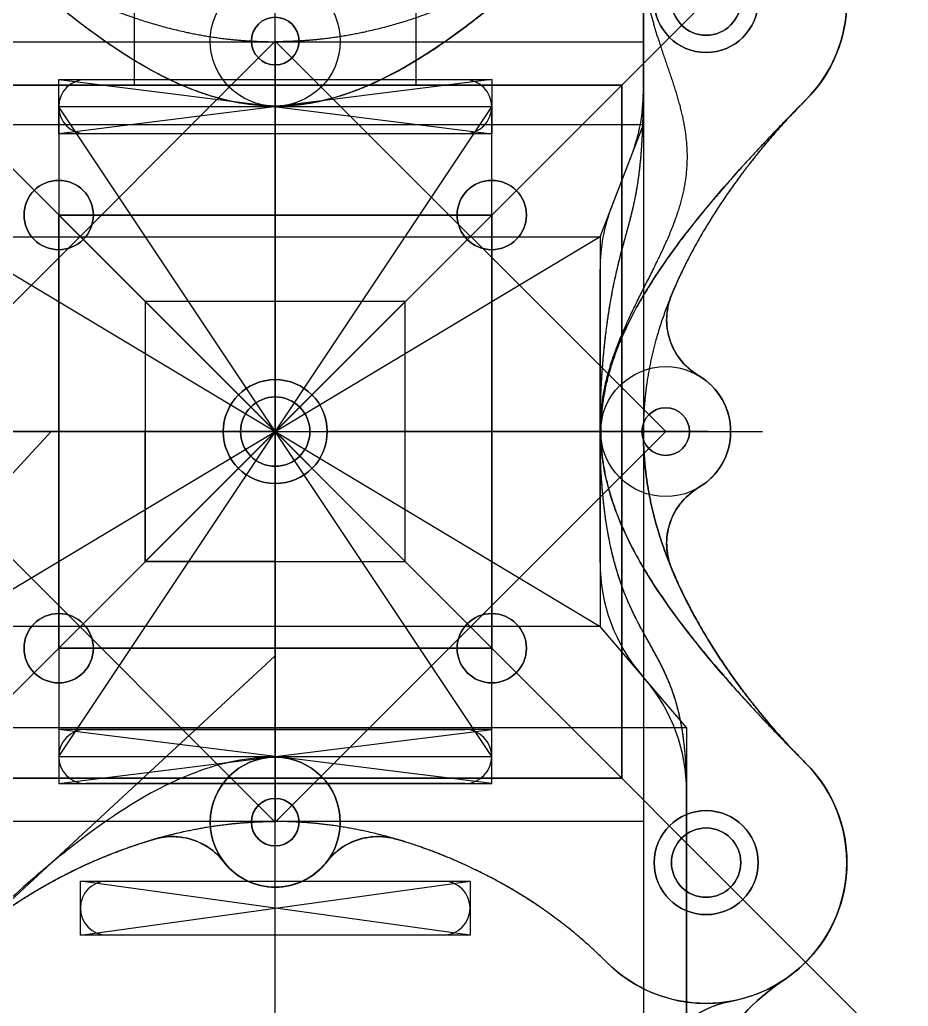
# Model space of a CAD drawing. Header units: millimetres. Extents: x -110 to 110, y -110 to 110.
# Drawn here: x -11.8 to 29.23, y -26.53 to 19.02 of the extents above; entities that cross this region are included whole.
import ezdxf

# ---------------------------------------------------------------- set-up
doc = ezdxf.new("R2010")
doc.units = ezdxf.units.MM
doc.header["$MEASUREMENT"] = 0
for name, color, linetype in [('Arm_Sketch1', 7, 'Continuous'), ('Arm_Sketch2', 7, 'Continuous'), ('Arm_Sketch3', 7, 'Continuous'), ('Arm_Sketch4', 7, 'Continuous'), ('Arm_Sketch5', 7, 'Continuous'), ('Arm_Sketch6', 7, 'Continuous'), ('Arm_Sketch7', 7, 'Continuous'), ('Arm_Sketch8', 7, 'Continuous'), ('Bttmplate_Sketch1', 7, 'Continuous'), ('Bttmplate_Sketch2', 7, 'Continuous'), ('Bttmplate_Sketch3', 7, 'Continuous'), ('Bttmplate_Sketch4', 7, 'Continuous'), ('Bttmplate_Sketch5', 7, 'Continuous'), ('Bttmplate_Sketch6', 7, 'Continuous'), ('Midplate_Sketch1', 7, 'Continuous'), ('Midplate_Sketch2', 7, 'Continuous'), ('Midplate_Sketch3', 7, 'Continuous'), ('Midplate_Sketch4', 7, 'Continuous'), ('Midplate_Sketch5', 7, 'Continuous'), ('Midplate_Sketch6', 7, 'Continuous'), ('Midplate_Sketch7', 7, 'Continuous'), ('Midplate_Sketch8', 7, 'Continuous'), ('PNWFX1 v17_Sketch2', 7, 'Continuous'), ('PNWFX1 v17_Stack Holes', 7, 'Continuous'), ('reStack_Sketch1', 7, 'Continuous'), ('reStack_Sketch2', 7, 'Continuous'), ('Standoffs_Sketch1', 7, 'Continuous'), ('Top Plate_Sketch1', 7, 'Continuous'), ('Top Plate_Sketch2', 7, 'Continuous'), ('Top Plate_Sketch3', 7, 'Continuous'), ('Top Plate_Sketch4', 7, 'Continuous'), ('Top Plate_Sketch5', 7, 'Continuous'), ('Top Plate_Sketch6', 7, 'Continuous'), ('Top Plate_Sketch7', 7, 'Continuous'), ('Top Plate_Sketch8', 7, 'Continuous')]:
    doc.layers.add(name, color=color, linetype=linetype)

# ---------------------------------------------------------------- blocks, each defined once
blk = doc.blocks.new('Arm')
at = {"layer": 'Arm_Sketch1'}
for p, q in [((-6.5, 6.5), (6.5, -6.5)), ((6.5, 6.5), (-6.5, -6.5))]:
    blk.add_line(p, q, dxfattribs=at)
blk.add_circle((6.5, -6.5), 4.5, dxfattribs=at)
blk.add_point((0, 0), dxfattribs=at)
blk.add_point((0, 0), dxfattribs=at)
at = {"layer": 'Arm_Sketch2'}
for p, q in [((6.5, 6.5), (-6.5, -6.5)), ((0, 0.175), (0, 2.25)), ((1, 1), (-1, -1)), ((-1, 1), (1, -1)), ((-1, 1), (1, 1)), ((-1, -1), (-1, 1)), ((1, 1), (1, -1)), ((-6.7828, -6.2172), (-1.0347, 0)), ((-1.0347, 0), (0, 0)), ((0, -1.0347), (0, 0)), ((0.175, 0), (2.25, 0)), ((-1, -1), (-1.9899, -1.9899)), ((1, -1), (-1, -1)), ((-6.2172, -6.7828), (0, -1.0347))]:
    blk.add_line(p, q, dxfattribs=at)
blk.add_circle((6.5, -6.5), 4.5, dxfattribs=at)
for p in [(0, 0), (0, 0), (-1, -1)]:
    blk.add_point(p, dxfattribs=at)
at = {"layer": 'Arm_Sketch3'}
for p, q in [((-6.7828, -6.2172), (-1.0347, 0)), ((-1.7, 0), (0, 0)), ((-1.0347, 0), (0, 0)), ((0, 0), (0, -1.0347)), ((0, -1.8), (0, 0)), ((0, -1.0347), (-6.2172, -6.7828))]:
    blk.add_line(p, q, dxfattribs=at)
blk.add_open_spline([(-1.5303, -2.4496), (-1.4807, -2.4), (-1.3785, -2.3058), (-1.2162, -2.1798), (-0.9839, -2.0397), (-0.6738, -1.9058), (-0.4127, -1.8346), (-0.2094, -1.8063), (-0.0704, -1.8), (0, -1.8)], degree=5, dxfattribs=at)
blk.add_point((0, 0), dxfattribs=at)
at = {"layer": 'Arm_Sketch4'}
for p, q in [((0, 0, 0.4), (-1.7, 0, 0.4)), ((0, -1.8, 0.4), (0, 0, 0.4))]:
    blk.add_line(p, q, dxfattribs=at)
blk.add_circle((-1, -1, 0.4), 0.16, dxfattribs=at)
blk.add_open_spline([(-1.4081, -2.3366, 0.4), (-1.3808, -2.3132, 0.4), (-1.2999, -2.2471, 0.4), (-1.1603, -2.1467, 0.4), (-0.9542, -2.0268, 0.4), (-0.6738, -1.9058, 0.4), (-0.4127, -1.8346, 0.4), (-0.2094, -1.8063, 0.4), (-0.0704, -1.8, 0.4), (0, -1.8, 0.4)], degree=5, knots=[0.0957776, 0.0957776, 0.0957776, 0.0957776, 0.0957776, 0.0957776, 0.2, 0.4, 0.6, 0.8, 1, 1, 1, 1, 1, 1], dxfattribs=at)
blk.add_point((0, 0, 0.4), dxfattribs=at)
at = {"layer": 'Arm_Sketch5'}
for p, q in [((0, 0, 0.4), (-1.7, 0, 0.4)), ((0, -1.8, 0.4), (0, 0, 0.4))]:
    blk.add_line(p, q, dxfattribs=at)
blk.add_circle((-1, -1, 0.4), 0.16, dxfattribs=at)
blk.add_open_spline([(-1.4081, -2.3366, 0.4), (-1.3808, -2.3132, 0.4), (-1.2999, -2.2471, 0.4), (-1.1603, -2.1467, 0.4), (-0.9542, -2.0268, 0.4), (-0.6738, -1.9058, 0.4), (-0.4127, -1.8346, 0.4), (-0.2094, -1.8063, 0.4), (-0.0704, -1.8, 0.4), (0, -1.8, 0.4)], degree=5, knots=[0.0957776, 0.0957776, 0.0957776, 0.0957776, 0.0957776, 0.0957776, 0.2, 0.4, 0.6, 0.8, 1, 1, 1, 1, 1, 1], dxfattribs=at)
blk.add_point((0, 0, 0.4), dxfattribs=at)
at = {"layer": 'Arm_Sketch6'}
for p, q in [((0, 0, 0.4), (-1.7, 0, 0.4)), ((0, -1.8, 0.4), (0, 0, 0.4))]:
    blk.add_line(p, q, dxfattribs=at)
blk.add_circle((-1, -1, 0.4), 0.16, dxfattribs=at)
blk.add_open_spline([(-1.4081, -2.3366, 0.4), (-1.3808, -2.3132, 0.4), (-1.2999, -2.2471, 0.4), (-1.1603, -2.1467, 0.4), (-0.9542, -2.0268, 0.4), (-0.6738, -1.9058, 0.4), (-0.4127, -1.8346, 0.4), (-0.2094, -1.8063, 0.4), (-0.0704, -1.8, 0.4), (0, -1.8, 0.4)], degree=5, knots=[0.0957776, 0.0957776, 0.0957776, 0.0957776, 0.0957776, 0.0957776, 0.2, 0.4, 0.6, 0.8, 1, 1, 1, 1, 1, 1], dxfattribs=at)
blk.add_point((0, 0, 0.4), dxfattribs=at)
at = {"layer": 'Arm_Sketch7'}
for p, q in [((0.6, 0.6, 0.4), (-0.6, 0.6, 0.4)), ((-0.6, 0.6, 0.4), (-0.6, -0.6, 0.4)), ((0.6, -0.6, 0.4), (-0.6, 0.6, 0.4)), ((-0.6, -0.6, 0.4), (0.6, 0.6, 0.4)), ((0.6, -0.6, 0.4), (0.6, 0.6, 0.4)), ((0, 0, 0.4), (-1.7, 0, 0.4)), ((0, -1.8, 0.4), (0, 0, 0.4)), ((-0.6, -0.6, 0.4), (0.6, -0.6, 0.4))]:
    blk.add_line(p, q, dxfattribs=at)
blk.add_circle((-1, -1, 0.4), 0.16, dxfattribs=at)
blk.add_open_spline([(-1.4081, -2.3366, 0.4), (-1.3808, -2.3132, 0.4), (-1.2999, -2.2471, 0.4), (-1.1603, -2.1467, 0.4), (-0.9542, -2.0268, 0.4), (-0.6738, -1.9058, 0.4), (-0.4127, -1.8346, 0.4), (-0.2094, -1.8063, 0.4), (-0.0704, -1.8, 0.4), (0, -1.8, 0.4)], degree=5, knots=[0.0957776, 0.0957776, 0.0957776, 0.0957776, 0.0957776, 0.0957776, 0.2, 0.4, 0.6, 0.8, 1, 1, 1, 1, 1, 1], dxfattribs=at)
blk.add_point((0, 0, 0.4), dxfattribs=at)
blk.add_point((0, 0, 0.4), dxfattribs=at)
at = {"layer": 'Arm_Sketch8'}
for p, q in [((-0.6, 0, 0.4), (-1.5031, 0, 0.4)), ((-0.6, -0.6, 0.4), (-0.6, 0, 0.4)), ((0, -0.6, 0.4), (-0.6, -0.6, 0.4)), ((0, -1.5031, 0.4), (0, -0.6, 0.4))]:
    blk.add_line(p, q, dxfattribs=at)
blk.add_circle((-1, -1, 0.4), 0.16, dxfattribs=at)
blk.add_open_spline([(0, -1.5031, 0.4), (-0.127, -1.5031, 0.4), (-0.2488, -1.529, 0.4), (-0.52, -1.6302, 0.4), (-0.68, -1.7222, 0.4), (-1.0648, -2.0065, 0.4), (-1.2949, -2.2142, 0.4), (-1.5303, -2.4496, 0.4)], degree=3, knots=[0, 0, 0, 0, 0.381082, 0.381082, 0.871341, 0.871341, 1.454849, 1.454849, 1.454849, 1.454849], dxfattribs=at)
blk.add_point((0, 0, 0.4), dxfattribs=at)
blk = doc.blocks.new('reStack')
at = {"layer": 'reStack_Sketch1'}
for p, q in [((-0.65, 1.6), (-0.65, 2)), ((-0.65, 2), (0.65, 2)), ((0.65, 2), (0.65, 1.6)), ((-1.6, 1.6), (1.6, 1.6)), ((-1.6, 1.6), (1.6, -1.6)), ((-1.6, -1.6), (-1.6, 1.6)), ((1.6, 1.6), (-1.6, -1.6)), ((0.65, 1.6), (-0.65, 1.6)), ((1.6, 1.6), (1.6, -1.6)), ((1.6, -1.6), (-1.6, -1.6))]:
    blk.add_line(p, q, dxfattribs=at)
blk.add_point((0, 0), dxfattribs=at)
blk.add_point((0, 0), dxfattribs=at)
at = {"layer": 'reStack_Sketch2'}
for p, q in [((1.6, 1.6, 1.55), (-1.6, 1.6, 1.55)), ((-1.6, 1.6, 1.55), (-1.6, -1.6, 1.55)), ((1.6, -1.6, 1.55), (1.6, 1.6, 1.55)), ((-1.6, -1.6, 1.55), (1.6, -1.6, 1.55))]:
    blk.add_line(p, q, dxfattribs=at)
for p in [(-1, 1, 1.55), (1, 1, 1.55), (0, 0, 1.55), (-1, -1, 1.55), (1, -1, 1.55)]:
    blk.add_point(p, dxfattribs=at)
blk = doc.blocks.new('Midplate')
at = {"layer": 'Midplate_Sketch1'}
for p, q in [((1.7, 6.45), (1.7, -1.8)), ((0, 0.175), (0, 2.25)), ((1.7, -1.8), (-1.7, -1.8))]:
    blk.add_line(p, q, dxfattribs=at)
blk.add_open_spline([(-1.5303, -2.4496), (-1.4807, -2.4), (-1.3785, -2.3058), (-1.2162, -2.1798), (-0.9839, -2.0397), (-0.6738, -1.9058), (-0.4127, -1.8346), (-0.2094, -1.8063), (-0.0704, -1.8), (0, -1.8)], degree=5, dxfattribs=at)
blk.add_point((0, 0), dxfattribs=at)
blk.add_point((0, 0), dxfattribs=at)
at = {"layer": 'Midplate_Sketch2'}
for p, q in [((0, -1.8), (0, 6.45)), ((1.7, 6.45), (1.7, -1.8)), ((2, 0), (0.25, 0)), ((1.7, -1.8), (-1.7, -1.8))]:
    blk.add_line(p, q, dxfattribs=at)
blk.add_open_spline([(-1.5303, -2.4496), (-1.4807, -2.4), (-1.3785, -2.3058), (-1.2162, -2.1798), (-0.9839, -2.0397), (-0.6738, -1.9058), (-0.4127, -1.8346), (-0.2094, -1.8063), (-0.0704, -1.8), (0, -1.8)], degree=5, dxfattribs=at)
blk.add_point((0, 0), dxfattribs=at)
at = {"layer": 'Midplate_Sketch3'}
for centre, start, end in [((1.9899, 1.9899, 0.2), 315, 89.6134), ((1.9899, -1.9899, 0.2), 225, 45)]:
    blk.add_arc(centre, 0.65, start, end, dxfattribs=at)
for points in [[(2.4496, 1.5303, 0.2), (2.399, 1.4798, 0.2), (2.3014, 1.3765, 0.2), (2.165, 1.2147, 0.2), (2.0028, 0.9864, 0.2), (1.8371, 0.6824, 0.2), (1.7451, 0.4228, 0.2), (1.7082, 0.2165, 0.2), (1.7, 0.0731, 0.2), (1.7, 0, 0.2)], [(1.7, 0, 0.2), (1.7, -0.0731, 0.2), (1.7082, -0.2165, 0.2), (1.7451, -0.4228, 0.2), (1.8371, -0.6824, 0.2), (2.0028, -0.9864, 0.2), (2.165, -1.2147, 0.2), (2.3014, -1.3765, 0.2), (2.399, -1.4798, 0.2), (2.4496, -1.5303, 0.2)], [(-1.5303, -2.4496, 0.2), (-1.4807, -2.4, 0.2), (-1.3785, -2.3058, 0.2), (-1.2162, -2.1798, 0.2), (-0.9839, -2.0397, 0.2), (-0.6738, -1.9058, 0.2), (-0.4127, -1.8346, 0.2), (-0.2094, -1.8063, 0.2), (-0.0704, -1.8, 0.2), (0, -1.8, 0.2)], [(1.5303, -2.4496, 0.2), (1.4807, -2.4, 0.2), (1.3785, -2.3058, 0.2), (1.2162, -2.1798, 0.2), (0.9839, -2.0397, 0.2), (0.6738, -1.9058, 0.2), (0.4127, -1.8346, 0.2), (0.2094, -1.8063, 0.2), (0.0704, -1.8, 0.2), (0, -1.8, 0.2)]]:
    blk.add_open_spline(points, degree=5, dxfattribs=at)
for p in [(0, 0, 0.2), (1.9899, -1.9899, 0.2)]:
    blk.add_point(p, dxfattribs=at)
at = {"layer": 'Midplate_Sketch4'}
for centre in [(1.9899, 1.9899, 0.2), (1.9899, -1.9899, 0.2)]:
    blk.add_circle(centre, 0.24, dxfattribs=at)
for centre, start, end in [((1.9899, 1.9899, 0.2), 315, 89.6134), ((1.9899, -1.9899, 0.2), 225, 45)]:
    blk.add_arc(centre, 0.65, start, end, dxfattribs=at)
for points in [[(2.4496, 1.5303, 0.2), (2.399, 1.4798, 0.2), (2.3014, 1.3765, 0.2), (2.165, 1.2147, 0.2), (2.0028, 0.9864, 0.2), (1.8371, 0.6824, 0.2), (1.7451, 0.4228, 0.2), (1.7082, 0.2165, 0.2), (1.7, 0.0731, 0.2), (1.7, 0, 0.2)], [(1.7, 0, 0.2), (1.7, -0.0731, 0.2), (1.7082, -0.2165, 0.2), (1.7451, -0.4228, 0.2), (1.8371, -0.6824, 0.2), (2.0028, -0.9864, 0.2), (2.165, -1.2147, 0.2), (2.3014, -1.3765, 0.2), (2.399, -1.4798, 0.2), (2.4496, -1.5303, 0.2)], [(-1.5303, -2.4496, 0.2), (-1.4807, -2.4, 0.2), (-1.3785, -2.3058, 0.2), (-1.2162, -2.1798, 0.2), (-0.9839, -2.0397, 0.2), (-0.6738, -1.9058, 0.2), (-0.4127, -1.8346, 0.2), (-0.2094, -1.8063, 0.2), (-0.0704, -1.8, 0.2), (0, -1.8, 0.2)], [(1.5303, -2.4496, 0.2), (1.4807, -2.4, 0.2), (1.3785, -2.3058, 0.2), (1.2162, -2.1798, 0.2), (0.9839, -2.0397, 0.2), (0.6738, -1.9058, 0.2), (0.4127, -1.8346, 0.2), (0.2094, -1.8063, 0.2), (0.0704, -1.8, 0.2), (0, -1.8, 0.2)]]:
    blk.add_open_spline(points, degree=5, dxfattribs=at)
blk.add_point((0, 0, 0.2), dxfattribs=at)
blk.add_point((0, 0, 0.2), dxfattribs=at)
at = {"layer": 'Midplate_Sketch5'}
for centre, radius in [((1.9899, 1.9899, 0.2), 0.24), ((0, 1.8031, 0.2), 0.3), ((1.8031, 0, 0.2), 0.3), ((0, 0, 0.2), 0.24), ((0, -1.8031, 0.2), 0.3), ((1.9899, -1.9899, 0.2), 0.24)]:
    blk.add_circle(centre, radius, dxfattribs=at)
for centre, start, end in [((1.9899, 1.9899, 0.2), 315, 89.6134), ((1.9899, -1.9899, 0.2), 225, 45)]:
    blk.add_arc(centre, 0.65, start, end, dxfattribs=at)
for points in [[(2.4496, 1.5303, 0.2), (2.399, 1.4798, 0.2), (2.3014, 1.3765, 0.2), (2.165, 1.2147, 0.2), (2.0028, 0.9864, 0.2), (1.8371, 0.6824, 0.2), (1.7451, 0.4228, 0.2), (1.7082, 0.2165, 0.2), (1.7, 0.0731, 0.2), (1.7, 0, 0.2)], [(1.7, 0, 0.2), (1.7, -0.0731, 0.2), (1.7082, -0.2165, 0.2), (1.7451, -0.4228, 0.2), (1.8371, -0.6824, 0.2), (2.0028, -0.9864, 0.2), (2.165, -1.2147, 0.2), (2.3014, -1.3765, 0.2), (2.399, -1.4798, 0.2), (2.4496, -1.5303, 0.2)], [(-1.5303, -2.4496, 0.2), (-1.4807, -2.4, 0.2), (-1.3785, -2.3058, 0.2), (-1.2162, -2.1798, 0.2), (-0.9839, -2.0397, 0.2), (-0.6738, -1.9058, 0.2), (-0.4127, -1.8346, 0.2), (-0.2094, -1.8063, 0.2), (-0.0704, -1.8, 0.2), (0, -1.8, 0.2)], [(1.5303, -2.4496, 0.2), (1.4807, -2.4, 0.2), (1.3785, -2.3058, 0.2), (1.2162, -2.1798, 0.2), (0.9839, -2.0397, 0.2), (0.6738, -1.9058, 0.2), (0.4127, -1.8346, 0.2), (0.2094, -1.8063, 0.2), (0.0704, -1.8, 0.2), (0, -1.8, 0.2)]]:
    blk.add_open_spline(points, degree=5, dxfattribs=at)
for p in [(0, 1.8031, 0.2), (-1, 1, 0.2), (1, 1, 0.2), (0, 0, 0.2), (1.8031, 0, 0.2), (-1, -1, 0.2), (1, -1, 0.2), (0, -1.8031, 0.2)]:
    blk.add_point(p, dxfattribs=at)
at = {"layer": 'Midplate_Sketch6'}
blk.add_point((0, 0, 1.6), dxfattribs=at)
at = {"layer": 'Midplate_Sketch7'}
for centre, radius in [((1.9899, 1.9899, 0.2), 0.24), ((0, 1.8031, 0.2), 0.11), ((-1, 1, 0.2), 0.16), ((1, 1, 0.2), 0.16), ((0, 0, 0.2), 0.24), ((1.8031, 0, 0.2), 0.11), ((-1, -1, 0.2), 0.16), ((1, -1, 0.2), 0.16), ((0, -1.8031, 0.2), 0.11), ((1.9899, -1.9899, 0.2), 0.24)]:
    blk.add_circle(centre, radius, dxfattribs=at)
for centre, radius, start, end in [((1.9899, 1.9899, 0.2), 0.65, 315, 89.6134), ((1.8031, 0, 0.2), 0.3, 300.4912, 59.5088), ((1.9899, -1.9899, 0.2), 0.65, 225, 45), ((0, -1.8031, 0.2), 0.3, 217.6532, 322.3468)]:
    blk.add_arc(centre, radius, start, end, dxfattribs=at)
for points, degree, knots in [([(2.4496, 1.5303, 0.2), (2.399, 1.4798, 0.2), (2.3014, 1.3765, 0.2), (2.165, 1.2147, 0.2), (2.0375, 1.0352, 0.2), (1.9283, 0.8466, 0.2), (1.8646, 0.7133, 0.2), (1.8341, 0.6408, 0.2), (1.8303, 0.6316, 0.2)], 5, [0, 0, 0, 0, 0, 0, 0.2, 0.4, 0.6, 0.628889, 0.628889, 0.628889, 0.628889, 0.628889, 0.628889]), ([(1.9553, 0.2585, 0.2), (1.9217, 0.2783, 0.2), (1.8922, 0.3045, 0.2), (1.845, 0.3668, 0.2), (1.8277, 0.4022, 0.2), (1.8092, 0.4715, 0.2), (1.8061, 0.5042, 0.2), (1.8104, 0.5694, 0.2), (1.8178, 0.6014, 0.2), (1.8303, 0.6316, 0.2)], 3, [0, 0, 0, 0, 0.1171933, 0.1171933, 0.2343867, 0.2343867, 0.3323468, 0.3323468, 0.430307, 0.430307, 0.430307, 0.430307]), ([(1.8303, -0.6316, 0.2), (1.8154, -0.5955, 0.2), (1.8077, -0.5568, 0.2), (1.8075, -0.4787, 0.2), (1.815, -0.44, 0.2), (1.8421, -0.3736, 0.2), (1.8593, -0.3455, 0.2), (1.902, -0.2961, 0.2), (1.9272, -0.2751, 0.2), (1.9553, -0.2585, 0.2)], 3, [0, 0, 0, 0, 0.1171933, 0.1171933, 0.2343867, 0.2343867, 0.3323468, 0.3323468, 0.430307, 0.430307, 0.430307, 0.430307]), ([(1.8303, -0.6316, 0.2), (1.8341, -0.6408, 0.2), (1.8646, -0.7133, 0.2), (1.9283, -0.8466, 0.2), (2.0375, -1.0352, 0.2), (2.165, -1.2147, 0.2), (2.3014, -1.3765, 0.2), (2.399, -1.4798, 0.2), (2.4496, -1.5303, 0.2)], 5, [-0.628889, -0.628889, -0.628889, -0.628889, -0.628889, -0.628889, -0.6, -0.4, -0.2, 0, 0, 0, 0, 0, 0]), ([(-1.5303, -2.4496, 0.2), (-1.4807, -2.4, 0.2), (-1.3785, -2.3058, 0.2), (-1.2162, -2.1798, 0.2), (-1.022, -2.0626, 0.2), (-0.8167, -1.9686, 0.2), (-0.6681, -1.9147, 0.2), (-0.5814, -1.8882, 0.2), (-0.5591, -1.8817, 0.2)], 5, [0, 0, 0, 0, 0, 0, 0.2, 0.4, 0.6, 0.6689216, 0.6689216, 0.6689216, 0.6689216, 0.6689216, 0.6689216]), ([(-0.2375, -1.9864, 0.2), (-0.2614, -1.9555, 0.2), (-0.2911, -1.9295, 0.2), (-0.3587, -1.8904, 0.2), (-0.396, -1.8776, 0.2), (-0.4555, -1.8696, 0.2), (-0.4765, -1.8689, 0.2), (-0.5183, -1.872, 0.2), (-0.5389, -1.8758, 0.2), (-0.5591, -1.8817, 0.2)], 3, [0, 0, 0, 0, 0.1171933, 0.1171933, 0.2343867, 0.2343867, 0.2972444, 0.2972444, 0.3601021, 0.3601021, 0.3601021, 0.3601021]), ([(0.2375, -1.9864, 0.2), (0.2614, -1.9555, 0.2), (0.2911, -1.9295, 0.2), (0.3587, -1.8904, 0.2), (0.396, -1.8776, 0.2), (0.4555, -1.8696, 0.2), (0.4765, -1.8689, 0.2), (0.5183, -1.872, 0.2), (0.5389, -1.8758, 0.2), (0.5591, -1.8817, 0.2)], 3, [0, 0, 0, 0, 0.1171933, 0.1171933, 0.2343867, 0.2343867, 0.2972444, 0.2972444, 0.3601021, 0.3601021, 0.3601021, 0.3601021]), ([(1.5303, -2.4496, 0.2), (1.4807, -2.4, 0.2), (1.3785, -2.3058, 0.2), (1.2162, -2.1798, 0.2), (1.022, -2.0626, 0.2), (0.8167, -1.9686, 0.2), (0.6681, -1.9147, 0.2), (0.5814, -1.8882, 0.2), (0.5591, -1.8817, 0.2)], 5, [0, 0, 0, 0, 0, 0, 0.2, 0.4, 0.6, 0.6689216, 0.6689216, 0.6689216, 0.6689216, 0.6689216, 0.6689216])]:
    blk.add_open_spline(points, degree=degree, knots=knots, dxfattribs=at)
blk.add_point((0, 0, 0.2), dxfattribs=at)
at = {"layer": 'Midplate_Sketch8', "extrusion": (0, 0, -1)}
for centre, radius in [((-1.9899, 1.9899), 0.24), ((0, 1.8031), 0.11), ((1, 1), 0.16), ((-1, 1), 0.16), ((0, 0), 0.24), ((-1.8031, 0), 0.11), ((1, -1), 0.16), ((-1, -1), 0.16), ((0, -1.8031), 0.11), ((-1.9899, -1.9899), 0.24)]:
    blk.add_circle(centre, radius, dxfattribs=at)
for centre, radius, start, end in [((-1.9899, 1.9899), 0.65, 90.3866, 225), ((-1.8031, 0), 0.3, 120.4912, 239.5088), ((-1.9899, -1.9899), 0.65, 135, 315), ((0, -1.8031), 0.3, 217.6532, 322.3468)]:
    blk.add_arc(centre, radius, start, end, dxfattribs=at)
at = {"layer": 'Midplate_Sketch8'}
for points, degree, knots in [([(2.4496, 1.5303), (2.399, 1.4798), (2.3014, 1.3765), (2.165, 1.2147), (2.0375, 1.0352), (1.9283, 0.8466), (1.8646, 0.7133), (1.8341, 0.6408), (1.8303, 0.6316)], 5, [0, 0, 0, 0, 0, 0, 0.2, 0.4, 0.6, 0.628889, 0.628889, 0.628889, 0.628889, 0.628889, 0.628889]), ([(1.8303, 0.6316), (1.8154, 0.5955), (1.8077, 0.5568), (1.8075, 0.4787), (1.815, 0.44), (1.8421, 0.3736), (1.8593, 0.3455), (1.902, 0.2961), (1.9272, 0.2751), (1.9553, 0.2585)], 3, [0, 0, 0, 0, 0.1171933, 0.1171933, 0.2343867, 0.2343867, 0.3323468, 0.3323468, 0.430307, 0.430307, 0.430307, 0.430307]), ([(1.9553, -0.2585), (1.9217, -0.2783), (1.8922, -0.3045), (1.845, -0.3668), (1.8277, -0.4022), (1.8092, -0.4715), (1.8061, -0.5042), (1.8104, -0.5694), (1.8178, -0.6014), (1.8303, -0.6316)], 3, [0, 0, 0, 0, 0.1171933, 0.1171933, 0.2343867, 0.2343867, 0.3323468, 0.3323468, 0.430307, 0.430307, 0.430307, 0.430307]), ([(2.4496, -1.5303), (2.399, -1.4798), (2.3014, -1.3765), (2.165, -1.2147), (2.0375, -1.0352), (1.9283, -0.8466), (1.8646, -0.7133), (1.8341, -0.6408), (1.8303, -0.6316)], 5, [0, 0, 0, 0, 0, 0, 0.2, 0.4, 0.6, 0.628889, 0.628889, 0.628889, 0.628889, 0.628889, 0.628889]), ([(-0.5591, -1.8817), (-0.5216, -1.8707), (-0.4823, -1.8672), (-0.4046, -1.8754), (-0.3669, -1.8871), (-0.3141, -1.9156), (-0.2968, -1.9275), (-0.2648, -1.9546), (-0.2503, -1.9698), (-0.2375, -1.9864)], 3, [0, 0, 0, 0, 0.1171933, 0.1171933, 0.2343867, 0.2343867, 0.2972444, 0.2972444, 0.3601021, 0.3601021, 0.3601021, 0.3601021]), ([(0.5591, -1.8817), (0.5216, -1.8707), (0.4823, -1.8672), (0.4046, -1.8754), (0.3669, -1.8871), (0.3141, -1.9156), (0.2968, -1.9275), (0.2648, -1.9546), (0.2503, -1.9698), (0.2375, -1.9864)], 3, [0, 0, 0, 0, 0.1171933, 0.1171933, 0.2343867, 0.2343867, 0.2972444, 0.2972444, 0.3601021, 0.3601021, 0.3601021, 0.3601021]), ([(-1.5303, -2.4496), (-1.4807, -2.4), (-1.3785, -2.3058), (-1.2162, -2.1798), (-1.022, -2.0626), (-0.8167, -1.9686), (-0.6681, -1.9147), (-0.5814, -1.8882), (-0.5591, -1.8817)], 5, [0, 0, 0, 0, 0, 0, 0.2, 0.4, 0.6, 0.6689216, 0.6689216, 0.6689216, 0.6689216, 0.6689216, 0.6689216]), ([(1.5303, -2.4496), (1.4807, -2.4), (1.3785, -2.3058), (1.2162, -2.1798), (1.022, -2.0626), (0.8167, -1.9686), (0.6681, -1.9147), (0.5814, -1.8882), (0.5591, -1.8817)], 5, [0, 0, 0, 0, 0, 0, 0.2, 0.4, 0.6, 0.6689216, 0.6689216, 0.6689216, 0.6689216, 0.6689216, 0.6689216])]:
    blk.add_open_spline(points, degree=degree, knots=knots, dxfattribs=at)
blk.add_point((0, 0), dxfattribs=at)
blk = doc.blocks.new('Bttmplate')
at = {"layer": 'Bttmplate_Sketch1'}
for p, q in [((0, -6.25), (0, 6.25)), ((-1.7, 1.8), (1.7, 1.8)), ((1.7, 1.8), (1.7, -5.3)), ((2, 0), (0.25, 0))]:
    blk.add_line(p, q, dxfattribs=at)
blk.add_open_spline([(-1.5303, 2.4496), (-1.4807, 2.4), (-1.3785, 2.3058), (-1.2162, 2.1798), (-0.9839, 2.0397), (-0.6738, 1.9058), (-0.4127, 1.8346), (-0.2094, 1.8063), (-0.0704, 1.8), (0, 1.8)], degree=5, dxfattribs=at)
blk.add_point((0, 0), dxfattribs=at)
at = {"layer": 'Bttmplate_Sketch2'}
for centre in [(1.9899, 1.9899), (1.9899, -1.9899)]:
    blk.add_circle(centre, 0.16, dxfattribs=at)
for centre, start, end in [((1.9899, 1.9899), 315, 135), ((1.9899, -1.9899), 279.8956, 45)]:
    blk.add_arc(centre, 0.65, start, end, dxfattribs=at)
for points in [[(-1.5303, 2.4496), (-1.4807, 2.4), (-1.3785, 2.3058), (-1.2162, 2.1798), (-0.9839, 2.0397), (-0.6738, 1.9058), (-0.4127, 1.8346), (-0.2094, 1.8063), (-0.0704, 1.8), (0, 1.8)], [(1.5303, 2.4496), (1.4807, 2.4), (1.3785, 2.3058), (1.2162, 2.1798), (0.9839, 2.0397), (0.6738, 1.9058), (0.4127, 1.8346), (0.2094, 1.8063), (0.0704, 1.8), (0, 1.8)], [(2.4496, 1.5303), (2.399, 1.4798), (2.3014, 1.3765), (2.165, 1.2147), (2.0028, 0.9864), (1.8371, 0.6824), (1.7451, 0.4228), (1.7082, 0.2165), (1.7, 0.0731), (1.7, 0)], [(2.4496, -1.5303), (2.399, -1.4798), (2.3014, -1.3765), (2.165, -1.2147), (2.0028, -0.9864), (1.8371, -0.6824), (1.7451, -0.4228), (1.7082, -0.2165), (1.7, -0.0731), (1.7, 0)], [(1.7, -3.1697), (1.7, -3.1243), (1.7052, -3.0398), (1.7286, -2.932), (1.7861, -2.8212), (1.8845, -2.7234), (1.9717, -2.6705), (2.0372, -2.6447), (2.0803, -2.634), (2.1017, -2.6303)]]:
    blk.add_open_spline(points, degree=5, dxfattribs=at)
blk.add_point((0, 0), dxfattribs=at)
at = {"layer": 'Bttmplate_Sketch3'}
for centre in [(1.9899, 1.9899), (1.9899, -1.9899)]:
    blk.add_circle(centre, 0.16, dxfattribs=at)
for centre, radius, start, end in [((1.9899, 1.9899), 0.65, 315, 135), ((1.9899, -1.9899), 0.65, 303.4731, 45), ((2.9, -3.3663), 1, 123.4731, 180)]:
    blk.add_arc(centre, radius, start, end, dxfattribs=at)
for points in [[(-1.5303, 2.4496), (-1.4807, 2.4), (-1.3785, 2.3058), (-1.2162, 2.1798), (-0.9839, 2.0397), (-0.6738, 1.9058), (-0.4127, 1.8346), (-0.2094, 1.8063), (-0.0704, 1.8), (0, 1.8)], [(1.5303, 2.4496), (1.4807, 2.4), (1.3785, 2.3058), (1.2162, 2.1798), (0.9839, 2.0397), (0.6738, 1.9058), (0.4127, 1.8346), (0.2094, 1.8063), (0.0704, 1.8), (0, 1.8)], [(2.4496, 1.5303), (2.399, 1.4798), (2.3014, 1.3765), (2.165, 1.2147), (2.0028, 0.9864), (1.8371, 0.6824), (1.7451, 0.4228), (1.7082, 0.2165), (1.7, 0.0731), (1.7, 0)], [(2.4496, -1.5303), (2.399, -1.4798), (2.3014, -1.3765), (2.165, -1.2147), (2.0028, -0.9864), (1.8371, -0.6824), (1.7451, -0.4228), (1.7082, -0.2165), (1.7, -0.0731), (1.7, 0)]]:
    blk.add_open_spline(points, degree=5, dxfattribs=at)
blk.add_open_spline([(-1.4081, -2.3366), (-1.3808, -2.3132), (-1.2999, -2.2471), (-1.1603, -2.1467), (-0.9542, -2.0268), (-0.6738, -1.9058), (-0.4127, -1.8346), (-0.2094, -1.8063), (-0.0704, -1.8), (0, -1.8)], degree=5, knots=[0.0957776, 0.0957776, 0.0957776, 0.0957776, 0.0957776, 0.0957776, 0.2, 0.4, 0.6, 0.8, 1, 1, 1, 1, 1, 1], dxfattribs=at)
blk.add_point((0, 0), dxfattribs=at)
at = {"layer": 'Bttmplate_Sketch4'}
for p, q in [((0, 1.8031), (0, -1.8031)), ((-1.8031, 0), (1.8031, 0))]:
    blk.add_line(p, q, dxfattribs=at)
for centre, radius in [((1.9899, 1.9899), 0.16), ((0, 1.8031), 0.3), ((-1, 1), 0.16), ((1, 1), 0.16), ((0, 0), 0.16), ((-1, -1), 0.16), ((1, -1), 0.16), ((1.9899, -1.9899), 0.16)]:
    blk.add_circle(centre, radius, dxfattribs=at)
for centre, radius, start, end in [((1.9899, 1.9899), 0.65, 315, 135), ((1.9899, -1.9899), 0.65, 303.4731, 45), ((2.9, -3.3663), 1, 123.4731, 180)]:
    blk.add_arc(centre, radius, start, end, dxfattribs=at)
for points in [[(1.5303, 2.4496), (1.4631, 2.3823), (1.3301, 2.2525), (1.1353, 2.0718), (0.8843, 1.8606), (0.5825, 1.6567), (0.2891, 1.526), (0, 1.4804), (-0.2891, 1.526), (-0.5825, 1.6567), (-0.8843, 1.8606), (-1.1353, 2.0718), (-1.3301, 2.2525), (-1.4631, 2.3823), (-1.5303, 2.4496)], [(-1.5303, 2.4496), (-1.4807, 2.4), (-1.3785, 2.3058), (-1.2162, 2.1798), (-0.9839, 2.0397), (-0.6738, 1.9058), (-0.4127, 1.8346), (-0.2094, 1.8063), (-0.0704, 1.8), (0, 1.8)], [(1.5303, 2.4496), (1.4807, 2.4), (1.3785, 2.3058), (1.2162, 2.1798), (0.9839, 2.0397), (0.6738, 1.9058), (0.4127, 1.8346), (0.2094, 1.8063), (0.0704, 1.8), (0, 1.8)], [(2.4496, 1.5303), (2.399, 1.4798), (2.3014, 1.3765), (2.165, 1.2147), (2.0028, 0.9864), (1.8371, 0.6824), (1.7451, 0.4228), (1.7082, 0.2165), (1.7, 0.0731), (1.7, 0)], [(2.4496, -1.5303), (2.399, -1.4798), (2.3014, -1.3765), (2.165, -1.2147), (2.0028, -0.9864), (1.8371, -0.6824), (1.7451, -0.4228), (1.7082, -0.2165), (1.7, -0.0731), (1.7, 0)]]:
    blk.add_open_spline(points, degree=5, dxfattribs=at)
for p in [(0, 1.8031), (0, 0), (1.8031, 0), (0, -1.8031)]:
    blk.add_point(p, dxfattribs=at)
at = {"layer": 'Bttmplate_Sketch5'}
for centre, radius in [((1.9899, 1.9899), 0.16), ((-1, 1), 0.16), ((1, 1), 0.16), ((0, 0), 0.16), ((-1, -1), 0.16), ((1, -1), 0.16), ((0, -1.8031), 0.3), ((1.9899, -1.9899), 0.16)]:
    blk.add_circle(centre, radius, dxfattribs=at)
for centre, radius, start, end in [((1.9899, 1.9899), 0.65, 315, 135), ((1.9899, -1.9899), 0.65, 303.4731, 45), ((2.9, -3.3663), 1, 123.4731, 180)]:
    blk.add_arc(centre, radius, start, end, dxfattribs=at)
for points in [[(0, 1.5031), (-0.0579, 1.5031), (-0.1737, 1.512), (-0.3478, 1.5522), (-0.5825, 1.6567), (-0.8843, 1.8606), (-1.1353, 2.0718), (-1.3301, 2.2525), (-1.4631, 2.3823), (-1.5303, 2.4496)], [(0, 1.5031), (0.0579, 1.5031), (0.1737, 1.512), (0.3478, 1.5522), (0.5825, 1.6567), (0.8843, 1.8606), (1.1353, 2.0718), (1.3301, 2.2525), (1.4631, 2.3823), (1.5303, 2.4496)], [(2.4496, 1.5303), (2.3823, 1.4631), (2.2525, 1.3301), (2.0718, 1.1353), (1.8606, 0.8843), (1.6567, 0.5825), (1.526, 0.2891), (1.4804, 0), (1.526, -0.2891), (1.6567, -0.5825), (1.8606, -0.8843), (2.0718, -1.1353), (2.2525, -1.3301), (2.3823, -1.4631), (2.4496, -1.5303)]]:
    blk.add_open_spline(points, degree=5, dxfattribs=at)
blk.add_point((0, 0), dxfattribs=at)
at = {"layer": 'Bttmplate_Sketch6', "extrusion": (0, 0, -1)}
for centre, radius in [((-1.9899, 1.9899, 0.2), 0.16), ((1, 1, 0.2), 0.16), ((-1, 1, 0.2), 0.16), ((0, 0, 0.2), 0.16), ((1, -1, 0.2), 0.16), ((-1, -1, 0.2), 0.16), ((0, -1.8031, 0.2), 0.3), ((-1.9899, -1.9899, 0.2), 0.16)]:
    blk.add_circle(centre, radius, dxfattribs=at)
for centre, radius, start, end in [((-1.9899, 1.9899, 0.2), 0.65, 45, 225), ((-1.9899, -1.9899, 0.2), 0.65, 135, 236.5269), ((-2.9, -3.3663, 0.2), 1, 0, 56.5269)]:
    blk.add_arc(centre, radius, start, end, dxfattribs=at)
at = {"layer": 'Bttmplate_Sketch6'}
for points, knots in [([(1.5303, 2.4496, -0.2), (1.2609, 2.1801, -0.2), (0.9856, 1.9328, -0.2), (0.558, 1.6502, -0.2), (0.4004, 1.5748, -0.2), (0.1653, 1.5141, -0.2), (0.0831, 1.5031, -0.2), (0, 1.5031, -0.2), (-0.1269, 1.5031, -0.2), (-0.2485, 1.5289, -0.2), (-0.541, 1.6381, -0.2), (-0.7066, 1.7419, -0.2), (-1.0881, 2.0237, -0.2), (-1.326, 2.2453, -0.2), (-1.5303, 2.4496, -0.2)], [0, 0, 0, 0, 1.143138, 1.143138, 1.900133, 1.900133, 2.309455, 2.309455, 2.309455, 2.934654, 2.934654, 3.847425, 3.847425, 5.270332, 5.270332, 5.270332, 5.270332]), ([(2.4496, -1.5303, -0.2), (2.1801, -1.2609, -0.2), (1.9328, -0.9856, -0.2), (1.6502, -0.558, -0.2), (1.5748, -0.4004, -0.2), (1.5025, -0.1202, -0.2), (1.4942, 0.0066, -0.2), (1.5315, 0.2643, -0.2), (1.575, 0.3911, -0.2), (1.7255, 0.6869, -0.2), (1.9117, 0.9925, -0.2), (2.4496, 1.5303, -0.2)], [0, 0, 0, 0, 1.143138, 1.143138, 1.900133, 1.900133, 2.533153, 2.533153, 3.148582, 3.148582, 3.922178, 3.922178, 3.922178, 3.922178])]:
    blk.add_open_spline(points, degree=3, knots=knots, dxfattribs=at)
blk.add_point((0, 0, -0.2), dxfattribs=at)
blk = doc.blocks.new('Standoffs')
at = {"layer": 'Standoffs_Sketch1'}
for centre in [(1.9899, 1.9899, 0.6), (1.9899, -1.9899, 0.6)]:
    blk.add_circle(centre, 0.24, dxfattribs=at)
for centre, start, end in [((1.9899, 1.9899, 0.6), 315, 89.6134), ((1.9899, -1.9899, 0.6), 225, 45)]:
    blk.add_arc(centre, 0.65, start, end, dxfattribs=at)
for points in [[(2.4496, 1.5303, 0.6), (2.399, 1.4798, 0.6), (2.3014, 1.3765, 0.6), (2.165, 1.2147, 0.6), (2.0028, 0.9864, 0.6), (1.8371, 0.6824, 0.6), (1.7451, 0.4228, 0.6), (1.7082, 0.2165, 0.6), (1.7, 0.0731, 0.6), (1.7, 0, 0.6)], [(1.7, 0, 0.6), (1.7, -0.0731, 0.6), (1.7082, -0.2165, 0.6), (1.7451, -0.4228, 0.6), (1.8371, -0.6824, 0.6), (2.0028, -0.9864, 0.6), (2.165, -1.2147, 0.6), (2.3014, -1.3765, 0.6), (2.399, -1.4798, 0.6), (2.4496, -1.5303, 0.6)], [(-1.5303, -2.4496, 0.6), (-1.4807, -2.4, 0.6), (-1.3785, -2.3058, 0.6), (-1.2162, -2.1798, 0.6), (-0.9839, -2.0397, 0.6), (-0.6738, -1.9058, 0.6), (-0.4127, -1.8346, 0.6), (-0.2094, -1.8063, 0.6), (-0.0704, -1.8, 0.6), (0, -1.8, 0.6)], [(1.5303, -2.4496, 0.6), (1.4807, -2.4, 0.6), (1.3785, -2.3058, 0.6), (1.2162, -2.1798, 0.6), (0.9839, -2.0397, 0.6), (0.6738, -1.9058, 0.6), (0.4127, -1.8346, 0.6), (0.2094, -1.8063, 0.6), (0.0704, -1.8, 0.6), (0, -1.8, 0.6)]]:
    blk.add_open_spline(points, degree=5, dxfattribs=at)
blk.add_point((0, 0, 0.6), dxfattribs=at)
blk = doc.blocks.new('TopPlate')
at = {"layer": 'Top Plate_Sketch1'}
for centre, radius in [((1.9899, 1.9899, 2.7), 0.16), ((0, 1.8031, 2.7), 0.11), ((-1, 1, 2.7), 0.16), ((1, 1, 2.7), 0.16), ((0, 0, 2.7), 0.16), ((1.8031, 0, 2.7), 0.11), ((-1, -1, 2.7), 0.16), ((1, -1, 2.7), 0.16), ((0, -1.8031, 2.7), 0.11), ((1.9899, -1.9899, 2.7), 0.16)]:
    blk.add_circle(centre, radius, dxfattribs=at)
for centre, radius, start, end in [((1.9899, 1.9899, 2.7), 0.65, 315, 89.6134), ((1.8031, 0, 2.7), 0.3, 300.4912, 59.5088), ((1.9899, -1.9899, 2.7), 0.65, 303.4731, 45), ((2.9, -3.3663, 2.7), 1, 123.4731, 180)]:
    blk.add_arc(centre, radius, start, end, dxfattribs=at)
for points, degree, knots in [([(2.4496, 1.5303, 2.7), (2.399, 1.4798, 2.7), (2.3014, 1.3765, 2.7), (2.165, 1.2147, 2.7), (2.0375, 1.0352, 2.7), (1.9283, 0.8466, 2.7), (1.8646, 0.7133, 2.7), (1.8341, 0.6408, 2.7), (1.8303, 0.6316, 2.7)], 5, [0, 0, 0, 0, 0, 0, 0.2, 0.4, 0.6, 0.628889, 0.628889, 0.628889, 0.628889, 0.628889, 0.628889]), ([(1.9553, 0.2585, 2.7), (1.9217, 0.2783, 2.7), (1.8922, 0.3045, 2.7), (1.845, 0.3668, 2.7), (1.8277, 0.4022, 2.7), (1.8092, 0.4715, 2.7), (1.8061, 0.5042, 2.7), (1.8104, 0.5694, 2.7), (1.8178, 0.6014, 2.7), (1.8303, 0.6316, 2.7)], 3, [0, 0, 0, 0, 0.1171933, 0.1171933, 0.2343867, 0.2343867, 0.3323468, 0.3323468, 0.430307, 0.430307, 0.430307, 0.430307]), ([(1.8303, -0.6316, 2.7), (1.8154, -0.5955, 2.7), (1.8077, -0.5568, 2.7), (1.8075, -0.4787, 2.7), (1.815, -0.44, 2.7), (1.8421, -0.3736, 2.7), (1.8593, -0.3455, 2.7), (1.902, -0.2961, 2.7), (1.9272, -0.2751, 2.7), (1.9553, -0.2585, 2.7)], 3, [0, 0, 0, 0, 0.1171933, 0.1171933, 0.2343867, 0.2343867, 0.3323468, 0.3323468, 0.430307, 0.430307, 0.430307, 0.430307]), ([(1.8303, -0.6316, 2.7), (1.8341, -0.6408, 2.7), (1.8646, -0.7133, 2.7), (1.9283, -0.8466, 2.7), (2.0375, -1.0352, 2.7), (2.165, -1.2147, 2.7), (2.3014, -1.3765, 2.7), (2.399, -1.4798, 2.7), (2.4496, -1.5303, 2.7)], 5, [-0.628889, -0.628889, -0.628889, -0.628889, -0.628889, -0.628889, -0.6, -0.4, -0.2, 0, 0, 0, 0, 0, 0])]:
    blk.add_open_spline(points, degree=degree, knots=knots, dxfattribs=at)
blk.add_point((0, 0, 2.7), dxfattribs=at)
at = {"layer": 'Top Plate_Sketch2'}
for p, q in [((1.7, 1.4171, 2.7), (1.7, 3.0171, 2.7)), ((-1.7, 1.4171, 2.7), (1.7, 1.4171, 2.7)), ((1.5, 0.9, 2.7), (1.7, 1.4171, 2.7)), ((-1.5, 0.9, 2.7), (1.5, 0.9, 2.7)), ((-1.5, 0.9, 2.7), (1.5, -0.9, 2.7)), ((1.5, 0.9, 2.7), (-1.5, -0.9, 2.7)), ((1.5, 0.9, 2.7), (1.5, -0.9, 2.7)), ((1.5, -0.9, 2.7), (-1.5, -0.9, 2.7)), ((1.9, -1.3663, 2.7), (1.5, -0.9, 2.7)), ((-1.9, -1.3663, 2.7), (1.9, -1.3663, 2.7)), ((1.9, -1.3663, 2.7), (1.9, -3.3663, 2.7))]:
    blk.add_line(p, q, dxfattribs=at)
for centre, radius in [((1.9899, 1.9899, 2.7), 0.16), ((1.8031, 0, 2.7), 0.11), ((1.9899, -1.9899, 2.7), 0.16)]:
    blk.add_circle(centre, radius, dxfattribs=at)
for centre, radius, start, end in [((1.9899, 1.9899, 2.7), 0.65, 315, 89.6134), ((1.8031, 0, 2.7), 0.3, 300.4912, 59.5088), ((1.9899, -1.9899, 2.7), 0.65, 303.4731, 45), ((2.9, -3.3663, 2.7), 1, 123.4731, 180)]:
    blk.add_arc(centre, radius, start, end, dxfattribs=at)
for points, degree, knots in [([(2.4496, 1.5303, 2.7), (2.399, 1.4798, 2.7), (2.3014, 1.3765, 2.7), (2.165, 1.2147, 2.7), (2.0375, 1.0352, 2.7), (1.9283, 0.8466, 2.7), (1.8646, 0.7133, 2.7), (1.8341, 0.6408, 2.7), (1.8303, 0.6316, 2.7)], 5, [0, 0, 0, 0, 0, 0, 0.2, 0.4, 0.6, 0.628889, 0.628889, 0.628889, 0.628889, 0.628889, 0.628889]), ([(1.9553, 0.2585, 2.7), (1.9217, 0.2783, 2.7), (1.8922, 0.3045, 2.7), (1.845, 0.3668, 2.7), (1.8277, 0.4022, 2.7), (1.8092, 0.4715, 2.7), (1.8061, 0.5042, 2.7), (1.8104, 0.5694, 2.7), (1.8178, 0.6014, 2.7), (1.8303, 0.6316, 2.7)], 3, [0, 0, 0, 0, 0.1171933, 0.1171933, 0.2343867, 0.2343867, 0.3323468, 0.3323468, 0.430307, 0.430307, 0.430307, 0.430307]), ([(1.8303, -0.6316, 2.7), (1.8154, -0.5955, 2.7), (1.8077, -0.5568, 2.7), (1.8075, -0.4787, 2.7), (1.815, -0.44, 2.7), (1.8421, -0.3736, 2.7), (1.8593, -0.3455, 2.7), (1.902, -0.2961, 2.7), (1.9272, -0.2751, 2.7), (1.9553, -0.2585, 2.7)], 3, [0, 0, 0, 0, 0.1171933, 0.1171933, 0.2343867, 0.2343867, 0.3323468, 0.3323468, 0.430307, 0.430307, 0.430307, 0.430307]), ([(1.8303, -0.6316, 2.7), (1.8341, -0.6408, 2.7), (1.8646, -0.7133, 2.7), (1.9283, -0.8466, 2.7), (2.0375, -1.0352, 2.7), (2.165, -1.2147, 2.7), (2.3014, -1.3765, 2.7), (2.399, -1.4798, 2.7), (2.4496, -1.5303, 2.7)], 5, [-0.628889, -0.628889, -0.628889, -0.628889, -0.628889, -0.628889, -0.6, -0.4, -0.2, 0, 0, 0, 0, 0, 0])]:
    blk.add_open_spline(points, degree=degree, knots=knots, dxfattribs=at)
blk.add_point((0, 0, 2.7), dxfattribs=at)
blk.add_point((0, 0, 2.7), dxfattribs=at)
at = {"layer": 'Top Plate_Sketch3'}
for p, q in [((1.7, 1.5665, 2.7), (1.7, 6.05, 2.7)), ((1.5539, 1.0393, 2.7), (1.6461, 1.2779, 2.7)), ((1.5, -0.6039, 2.7), (1.5, 0.7507, 2.7)), ((1.7072, -1.1415, 2.7), (1.6928, -1.1248, 2.7)), ((1.9, -4.9, 2.7), (1.9, -1.6624, 2.7))]:
    blk.add_line(p, q, dxfattribs=at)
for centre, start, end in [((0.9, 1.5665, 2.7), 338.8566, 0), ((2.3, 0.7507, 2.7), 158.8566, 180), ((2.3, -0.6039, 2.7), 180, 220.6243), ((1.1, -1.6624, 2.7), 0, 40.6243)]:
    blk.add_arc(centre, 0.8, start, end, dxfattribs=at)
blk.add_point((0, 0, 2.7), dxfattribs=at)
at = {"layer": 'Top Plate_Sketch4'}
for p, q in [((1.7, 1.5665, 2.7), (1.7, 6.05, 2.7)), ((1.5539, 1.0393, 2.7), (1.6461, 1.2779, 2.7)), ((1.5, -0.6039, 2.7), (1.5, 0.7507, 2.7)), ((1.5, -0.5, 2.7), (1.5, 0.5, 2.7)), ((1.7072, -1.1415, 2.7), (1.6928, -1.1248, 2.7)), ((1.9, -4.9, 2.7), (1.9, -1.6624, 2.7))]:
    blk.add_line(p, q, dxfattribs=at)
for centre, start, end in [((0.9, 1.5665, 2.7), 338.8566, 0), ((2.3, 0.7507, 2.7), 158.8566, 180), ((2.3, -0.6039, 2.7), 180, 220.6243), ((1.1, -1.6624, 2.7), 0, 40.6243)]:
    blk.add_arc(centre, 0.8, start, end, dxfattribs=at)
blk.add_open_spline([(1.9, -1.6624, 2.7), (1.9, -1.5687, 2.7), (1.8917, -1.4, 2.7), (1.8541, -1.2031, 2.7), (1.763, -1.0273, 2.7), (1.6277, -0.8215, 2.7), (1.5214, -0.5171, 2.7), (1.4837, -0.0483, 2.7), (1.5133, 0.4419, 2.7), (1.5733, 0.7598, 2.7), (1.6401, 0.9672, 2.7), (1.6803, 1.1323, 2.7), (1.6964, 1.3177, 2.7), (1.7, 1.4775, 2.7), (1.7, 1.5665, 2.7)], degree=5, dxfattribs=at)
blk.add_point((0, 0, 2.7), dxfattribs=at)
at = {"layer": 'Top Plate_Sketch5'}
for p, q in [((1.7, 1.5665, 2.7), (1.7, 6.05, 2.7)), ((1.9, -4.9, 2.7), (1.9, -1.6624, 2.7))]:
    blk.add_line(p, q, dxfattribs=at)
blk.add_open_spline([(1.5, 0, 2.7), (1.5, 0.0514, 2.7), (1.5068, 0.153, 2.7), (1.5371, 0.3017, 2.7), (1.6123, 0.4928, 2.7), (1.733, 0.7208, 2.7), (1.8429, 0.9394, 2.7), (1.909, 1.1503, 2.7), (1.9118, 1.356, 2.7), (1.8599, 1.5599, 2.7), (1.7822, 1.7658, 2.7), (1.7277, 1.9351, 2.7), (1.705, 2.0659, 2.7), (1.7, 2.155, 2.7), (1.7, 2.2, 2.7)], degree=5, dxfattribs=at)
for points, knots in [([(1.5, 0, 2.7), (1.5, 0.0845, 2.7), (1.5051, 0.262, 2.7), (1.5276, 0.5173, 2.7), (1.5745, 0.7636, 2.7), (1.6401, 0.9672, 2.7), (1.6803, 1.1323, 2.7), (1.6964, 1.3177, 2.7), (1.7, 1.4775, 2.7), (1.7, 1.5665, 2.7)], [0.509314, 0.509314, 0.509314, 0.509314, 0.509314, 0.509314, 0.6, 0.7, 0.8, 0.9, 1, 1, 1, 1, 1, 1]), ([(1.9, -1.6624, 2.7), (1.9, -1.5687, 2.7), (1.8917, -1.4, 2.7), (1.8541, -1.2031, 2.7), (1.763, -1.0273, 2.7), (1.6277, -0.8215, 2.7), (1.5407, -0.5723, 2.7), (1.5078, -0.3054, 2.7), (1.5003, -0.1106, 2.7), (1.5, -0.0087, 2.7), (1.5, 0, 2.7)], [0, 0, 0, 0, 0, 0, 0.1, 0.2, 0.3, 0.4, 0.5, 0.509314, 0.509314, 0.509314, 0.509314, 0.509314, 0.509314])]:
    blk.add_open_spline(points, degree=5, knots=knots, dxfattribs=at)
blk.add_point((0, 0, 2.7), dxfattribs=at)
at = {"layer": 'Top Plate_Sketch6'}
for p, q in [((-1, 1.375, 2.7), (-1, 1.625, 2.7)), ((-1, 1.625, 2.7), (1, 1.625, 2.7)), ((-1, 1.625, 2.7), (1, 1.375, 2.7)), ((1, 1.625, 2.7), (-1, 1.375, 2.7)), ((1, 1.625, 2.7), (1, 1.375, 2.7)), ((1, 1.5, 2.7), (-1, 1.5, 2.7)), ((-1, 1.5, 2.7), (-1, -1.5, 2.7)), ((1, -1.5, 2.7), (-1, 1.5, 2.7)), ((-1, -1.5, 2.7), (1, 1.5, 2.7)), ((1, -1.5, 2.7), (1, 1.5, 2.7)), ((1, 1.375, 2.7), (-1, 1.375, 2.7)), ((1, -1.375, 2.7), (-1, -1.375, 2.7)), ((-1, -1.625, 2.7), (1, -1.375, 2.7)), ((-1, -1.375, 2.7), (-1, -1.625, 2.7)), ((1, -1.625, 2.7), (-1, -1.375, 2.7)), ((1, -1.625, 2.7), (1, -1.375, 2.7)), ((-1, -1.5, 2.7), (1, -1.5, 2.7)), ((-1, -1.625, 2.7), (1, -1.625, 2.7)), ((1.9, -4.9, 2.7), (1.9, -1.6624, 2.7))]:
    blk.add_line(p, q, dxfattribs=at)
blk.add_open_spline([(1.5, 0, 2.7), (1.5, 0.0514, 2.7), (1.5068, 0.153, 2.7), (1.5371, 0.3017, 2.7), (1.6123, 0.4928, 2.7), (1.733, 0.7208, 2.7), (1.8429, 0.9394, 2.7), (1.909, 1.1503, 2.7), (1.9118, 1.356, 2.7), (1.8599, 1.5599, 2.7), (1.7822, 1.7658, 2.7), (1.7277, 1.9351, 2.7), (1.705, 2.0659, 2.7), (1.7, 2.155, 2.7), (1.7, 2.2, 2.7)], degree=5, dxfattribs=at)
blk.add_open_spline([(1.9, -1.6624, 2.7), (1.9, -1.5687, 2.7), (1.8917, -1.4, 2.7), (1.8541, -1.2031, 2.7), (1.763, -1.0273, 2.7), (1.6277, -0.8215, 2.7), (1.5407, -0.5723, 2.7), (1.5078, -0.3054, 2.7), (1.5003, -0.1106, 2.7), (1.5, -0.0087, 2.7), (1.5, 0, 2.7)], degree=5, knots=[0, 0, 0, 0, 0, 0, 0.1, 0.2, 0.3, 0.4, 0.5, 0.509314, 0.509314, 0.509314, 0.509314, 0.509314, 0.509314], dxfattribs=at)
for p in [(0, 1.5, 2.7), (0, 0, 2.7), (0, 0, 2.7), (0, -1.5, 2.7)]:
    blk.add_point(p, dxfattribs=at)
at = {"layer": 'Top Plate_Sketch7'}
for p, q in [((-0.875, 1.625, 2.7), (0.875, 1.625, 2.7)), ((0.875, 1.375, 2.7), (-0.875, 1.375, 2.7)), ((-0.875, -1.375, 2.7), (0.875, -1.375, 2.7)), ((0.875, -1.625, 2.7), (-0.875, -1.625, 2.7)), ((1.9, -4.9, 2.7), (1.9, -1.6624, 2.7)), ((-0.9, -2.325, 2.7), (0.9, -2.075, 2.7)), ((-0.9, -2.075, 2.7), (0.9, -2.075, 2.7)), ((-0.9, -2.325, 2.7), (-0.9, -2.075, 2.7)), ((0.9, -2.325, 2.7), (-0.9, -2.075, 2.7)), ((0.9, -2.075, 2.7), (0.9, -2.325, 2.7)), ((0.9, -2.325, 2.7), (-0.9, -2.325, 2.7))]:
    blk.add_line(p, q, dxfattribs=at)
for centre, start, end in [((-0.875, 1.5, 2.7), 90, 270), ((0.875, 1.5, 2.7), 270, 90), ((-0.875, -1.5, 2.7), 90, 270), ((0.875, -1.5, 2.7), 270, 90)]:
    blk.add_arc(centre, 0.125, start, end, dxfattribs=at)
blk.add_open_spline([(1.5, 0, 2.7), (1.5, 0.0514, 2.7), (1.5068, 0.153, 2.7), (1.5371, 0.3017, 2.7), (1.6123, 0.4928, 2.7), (1.733, 0.7208, 2.7), (1.8429, 0.9394, 2.7), (1.909, 1.1503, 2.7), (1.9118, 1.356, 2.7), (1.8599, 1.5599, 2.7), (1.7822, 1.7658, 2.7), (1.7277, 1.9351, 2.7), (1.705, 2.0659, 2.7), (1.7, 2.155, 2.7), (1.7, 2.2, 2.7)], degree=5, dxfattribs=at)
blk.add_open_spline([(1.9, -1.6624, 2.7), (1.9, -1.5687, 2.7), (1.8917, -1.4, 2.7), (1.8541, -1.2031, 2.7), (1.763, -1.0273, 2.7), (1.6277, -0.8215, 2.7), (1.5407, -0.5723, 2.7), (1.5078, -0.3054, 2.7), (1.5003, -0.1106, 2.7), (1.5, -0.0087, 2.7), (1.5, 0, 2.7)], degree=5, knots=[0, 0, 0, 0, 0, 0, 0.1, 0.2, 0.3, 0.4, 0.5, 0.509314, 0.509314, 0.509314, 0.509314, 0.509314, 0.509314], dxfattribs=at)
for p in [(0, 0, 2.7), (0, -2.2, 2.7)]:
    blk.add_point(p, dxfattribs=at)
at = {"layer": 'Top Plate_Sketch8'}
for p, q in [((-0.875, 1.625, 2.7), (0.875, 1.625, 2.7)), ((0.875, 1.375, 2.7), (-0.875, 1.375, 2.7)), ((-0.875, -1.375, 2.7), (0.875, -1.375, 2.7)), ((0.875, -1.625, 2.7), (-0.875, -1.625, 2.7)), ((1.9, -4.9, 2.7), (1.9, -1.6624, 2.7)), ((-0.775, -2.075, 2.7), (0.775, -2.075, 2.7)), ((0.775, -2.325, 2.7), (-0.775, -2.325, 2.7))]:
    blk.add_line(p, q, dxfattribs=at)
for centre, start, end in [((-0.875, 1.5, 2.7), 90, 270), ((0.875, 1.5, 2.7), 270, 90), ((-0.875, -1.5, 2.7), 90, 270), ((0.875, -1.5, 2.7), 270, 90), ((-0.775, -2.2, 2.7), 90, 270), ((0.775, -2.2, 2.7), 270, 90)]:
    blk.add_arc(centre, 0.125, start, end, dxfattribs=at)
blk.add_open_spline([(1.5, 0, 2.7), (1.5, 0.0514, 2.7), (1.5068, 0.153, 2.7), (1.5371, 0.3017, 2.7), (1.6123, 0.4928, 2.7), (1.733, 0.7208, 2.7), (1.8429, 0.9394, 2.7), (1.909, 1.1503, 2.7), (1.9118, 1.356, 2.7), (1.8599, 1.5599, 2.7), (1.7822, 1.7658, 2.7), (1.7277, 1.9351, 2.7), (1.705, 2.0659, 2.7), (1.7, 2.155, 2.7), (1.7, 2.2, 2.7)], degree=5, dxfattribs=at)
blk.add_open_spline([(1.9, -1.6624, 2.7), (1.9, -1.5687, 2.7), (1.8917, -1.4, 2.7), (1.8541, -1.2031, 2.7), (1.763, -1.0273, 2.7), (1.6277, -0.8215, 2.7), (1.5407, -0.5723, 2.7), (1.5078, -0.3054, 2.7), (1.5003, -0.1106, 2.7), (1.5, -0.0087, 2.7), (1.5, 0, 2.7)], degree=5, knots=[0, 0, 0, 0, 0, 0, 0.1, 0.2, 0.3, 0.4, 0.5, 0.509314, 0.509314, 0.509314, 0.509314, 0.509314, 0.509314], dxfattribs=at)
blk.add_point((0, 0, 2.7), dxfattribs=at)

msp = doc.modelspace()

# ---------------------------------------------------------------- linework, layer by layer
at = {"layer": 'PNWFX1 v17_Sketch2'}
for p, q in [((0, 0, 4), (-17, 0, 4)), ((0, -18, 4), (0, 0, 4))]:
    msp.add_line(p, q, dxfattribs=at)
msp.add_circle((-10, -10, 4), 1.6, dxfattribs=at)
msp.add_open_spline([(-14.081, -23.366, 4), (-13.808, -23.132, 4), (-12.999, -22.471, 4), (-11.603, -21.467, 4), (-9.542, -20.268, 4), (-6.738, -19.058, 4), (-4.127, -18.346, 4), (-2.094, -18.063, 4), (-0.704, -18, 4), (0, -18, 4)], degree=5, knots=[0.0957776, 0.0957776, 0.0957776, 0.0957776, 0.0957776, 0.0957776, 0.2, 0.4, 0.6, 0.8, 1, 1, 1, 1, 1, 1], dxfattribs=at)
msp.add_point((0, 0, 4), dxfattribs=at)
at = {"layer": 'PNWFX1 v17_Stack Holes'}
for p, q in [((0, 18.031, -2), (-18.031, 0, -2)), ((0, 18.031, -2), (0, -18.031, -2)), ((18.031, 0, -2), (0, 18.031, -2)), ((10, 10, -2), (-10, -10, -2)), ((-10, 10, -2), (10, -10, -2)), ((10, 10, -2), (-10, 10, -2)), ((-10, 10, -2), (-10, -10, -2)), ((10, -10, -2), (10, 10, -2)), ((-18.031, 0, -2), (18.031, 0, -2)), ((-18.031, 0, -2), (0, -18.031, -2)), ((0, -18.031, -2), (18.031, 0, -2)), ((-10, -10, -2), (10, -10, -2))]:
    msp.add_line(p, q, dxfattribs=at)
msp.add_point((0, 0, -2), dxfattribs=at)
msp.add_point((0, 0, -2), dxfattribs=at)

# ---------------------------------------------------------------- block references
at = {"xscale": 10, "yscale": 10, "zscale": 10}
for name, p in [('Arm', (0, 0)), ('Midplate', (0, 0, 4)), ('Standoffs', (0, 0)), ('TopPlate', (0, 0)), ('Bttmplate', (0, 0)), ('reStack', (0, 0, 6))]:
    msp.add_blockref(name, p, dxfattribs=at)

doc.saveas('drawing.dxf')
